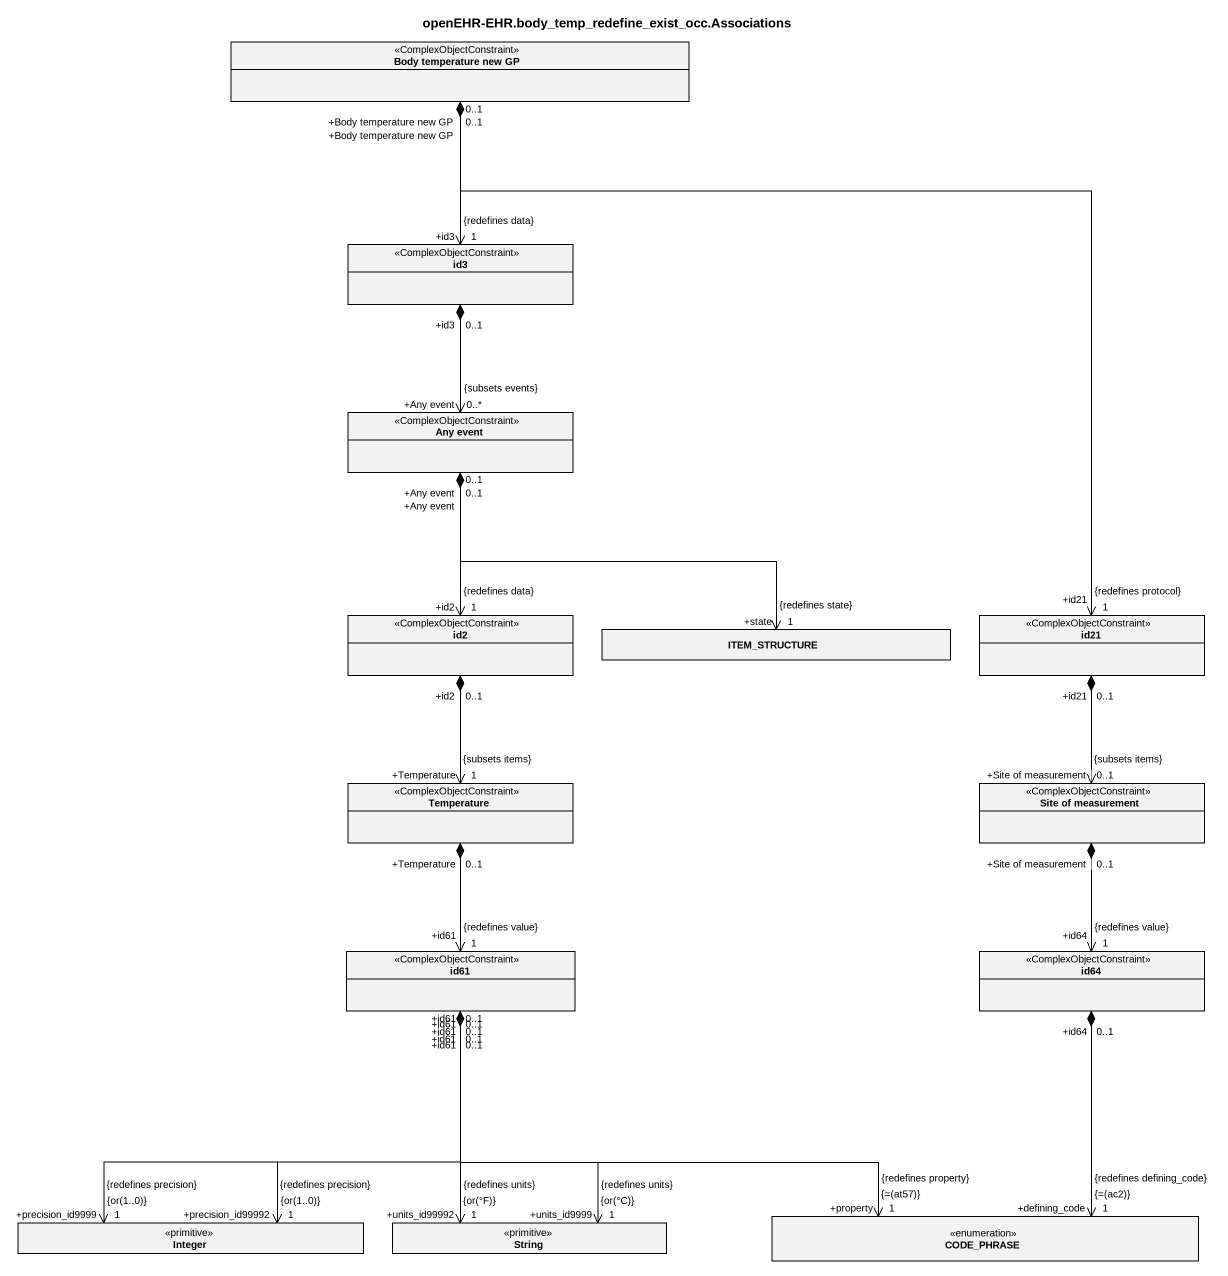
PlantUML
@startuml
title openEHR-EHR.body_temp_redefine_exist_occ.Associations
hide circle
hide empty members
class "Body temperature new GP" as Body_temperature_new_GP <<ComplexObjectConstraint>>
class id3 <<ComplexObjectConstraint>>
class "Any event" as Any_event <<ComplexObjectConstraint>>
class id2 <<ComplexObjectConstraint>>
class ITEM_STRUCTURE
class id21 <<ComplexObjectConstraint>>
class Temperature <<ComplexObjectConstraint>>
class "Site of measurement" as Site_of_measurement <<ComplexObjectConstraint>>
class id61 <<ComplexObjectConstraint>>
class id64 <<ComplexObjectConstraint>>
class Integer <<primitive>>
class String <<primitive>>
enum CODE_PHRASE
Body_temperature_new_GP "+Body temperature new GP\n0..1" *--> "+id3\n1\n{redefines data}" id3
Body_temperature_new_GP "+Body temperature new GP\n0..1" *--> "+id21\n1\n{redefines protocol}" id21
id3 "+id3\n0..1" *--> "+Any event\n0..*\n{subsets events}" Any_event
Any_event "+Any event\n0..1" *--> "+id2\n1\n{redefines data}" id2
Any_event "+Any event\n0..1" *--> "+state\n1\n{redefines state}" ITEM_STRUCTURE
id2 "+id2\n0..1" *--> "+Temperature\n1\n{subsets items}" Temperature
id21 "+id21\n0..1" *--> "+Site of measurement\n0..1\n{subsets items}" Site_of_measurement
Temperature "+Temperature\n0..1" *--> "+id61\n1\n{redefines value}" id61
Site_of_measurement "+Site of measurement\n0..1" *--> "+id64\n1\n{redefines value}" id64
id61 "+id61\n0..1" *--> "+precision_id9999\n1\n{or(1..0)}\n{redefines precision}" Integer
id61 "+id61\n0..1" *--> "+precision_id99992\n1\n{or(1..0)}\n{redefines precision}" Integer
id61 "+id61\n0..1" *--> "+units_id99992\n1\n{or(°F)}\n{redefines units}" String
id61 "+id61\n0..1" *--> "+units_id9999\n1\n{or(°C)}\n{redefines units}" String
id61 "+id61\n0..1" *-right-> "+property\n1\n{=(at57)}\n{redefines property}" CODE_PHRASE
id64 "+id64\n0..1" *--> "+defining_code\n1\n{=(ac2)}\n{redefines defining_code}" CODE_PHRASE
@enduml
